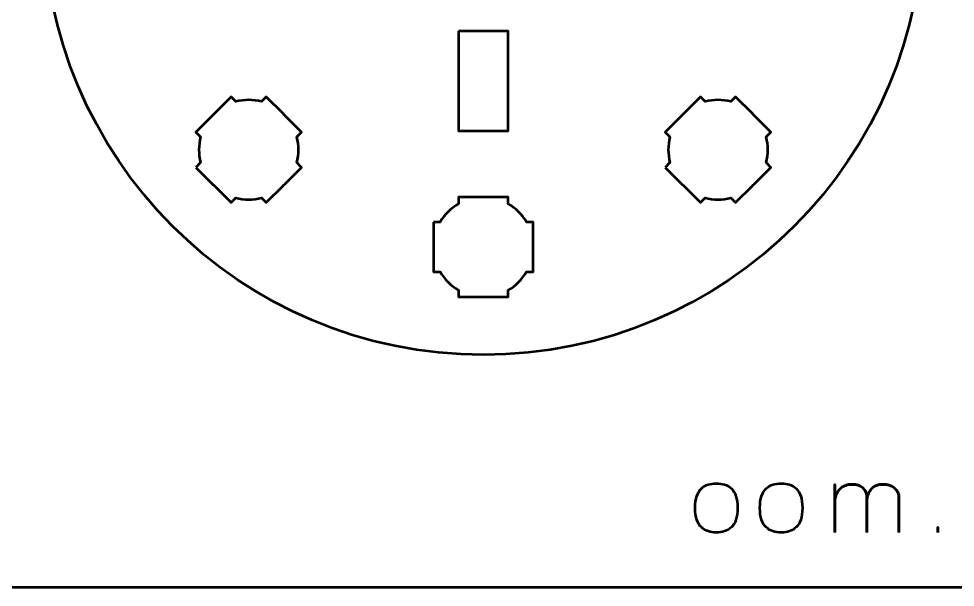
# Model space of a CAD drawing. Header units: centimetres. Extents: x -21 to 0, y -29.7 to 0.
# Drawn here: x -11.6 to -5.96, y -29.7 to -26.28 of the extents above; entities that cross this region are included whole.
import ezdxf

# ---------------------------------------------------------------- set-up
doc = ezdxf.new("R2010")
doc.units = ezdxf.units.CM
doc.header["$MEASUREMENT"] = 0
doc.layers.add('Layer 1', color=7, linetype='Continuous')

msp = doc.modelspace()

# ---------------------------------------------------------------- linework, layer by layer
at = {"layer": 'Layer 1', "color": 3, "lineweight": 53}
msp.add_ellipse((-8.80001, -25.64997), major_axis=(0, 2.65), ratio=1, dxfattribs=at)
at = {"layer": 'Layer 1', "color": 1, "lineweight": 53}
msp.add_open_spline([(-21.00003, -29.19995), (-21.00003, -29.19995), (-21.00003, -2.29992), (-21.00003, -2.29992), (-21.00003, -2.29992), (-21.00003, -2.21709), (-20.93286, -2.14992), (-20.85003, -2.14992), (-20.85003, -2.14992), (-20.7672, -2.14992), (-20.70003, -2.08275), (-20.70003, -1.99992), (-20.70003, -1.99992), (-20.70003, -1.91709), (-20.7672, -1.84992), (-20.85003, -1.84992), (-20.85003, -1.84992), (-20.93286, -1.84992), (-21.00003, -1.78275), (-21.00003, -1.69992), (-21.00003, -1.69992), (-21.00003, -1.61709), (-20.93286, -1.54992), (-20.85003, -1.54992), (-20.85003, -1.54992), (-20.7672, -1.54992), (-20.70003, -1.48275), (-20.70003, -1.39992), (-20.70003, -1.39992), (-20.70003, -1.31709), (-20.7672, -1.24992), (-20.85003, -1.24992), (-20.85003, -1.24992), (-20.93286, -1.24992), (-21.00003, -1.18275), (-21.00003, -1.09992), (-21.00003, -1.09992), (-21.00003, -1.09992), (-21.00003, -0.49992), (-21.00003, -0.49992), (-21.00003, -0.49992), (-21.00003, -0.22295), (-20.77694, 0.00004), (-20.49994, 0.00004), (-20.49994, 0.00004), (-20.49994, 0.00004), (-0.50008, 0.00004), (-0.50008, 0.00004), (-0.50008, 0.00004), (-0.22294, 0.00004), (0.00002, -0.22295), (0.00002, -0.49992), (0.00002, -0.49992), (0.00002, -0.49992), (0.00002, -29.19995), (0.00002, -29.19995), (0.00002, -29.19995), (0.00002, -29.47695), (-0.22294, -29.70004), (-0.50008, -29.70004), (-0.50008, -29.70004), (-0.50008, -29.70004), (-20.49994, -29.70004), (-20.49994, -29.70004), (-20.49994, -29.70004), (-20.77694, -29.70004), (-21.00003, -29.47695), (-21.00003, -29.19995)], degree=3, knots=[0, 0, 0, 0, 0.0588235, 0.0588235, 0.0588235, 0.0588235, 0.1176471, 0.1176471, 0.1176471, 0.1176471, 0.1764706, 0.1764706, 0.1764706, 0.1764706, 0.2352941, 0.2352941, 0.2352941, 0.2352941, 0.2941176, 0.2941176, 0.2941176, 0.2941176, 0.3529412, 0.3529412, 0.3529412, 0.3529412, 0.4117647, 0.4117647, 0.4117647, 0.4117647, 0.4705882, 0.4705882, 0.4705882, 0.4705882, 0.5294118, 0.5294118, 0.5294118, 0.5294118, 0.5882353, 0.5882353, 0.5882353, 0.5882353, 0.6470588, 0.6470588, 0.6470588, 0.6470588, 0.7058824, 0.7058824, 0.7058824, 0.7058824, 0.7647059, 0.7647059, 0.7647059, 0.7647059, 0.8235294, 0.8235294, 0.8235294, 0.8235294, 0.8823529, 0.8823529, 0.8823529, 0.8823529, 0.9411765, 0.9411765, 0.9411765, 0.9411765, 1, 1, 1, 1], dxfattribs=at)
at = {"layer": 'Layer 1', "lineweight": 53}
for points, knots in [([(-8.95005, -26.34995), (-8.95005, -26.34995), (-8.65005, -26.34995), (-8.65005, -26.34995), (-8.65005, -26.34995), (-8.65005, -26.34995), (-8.65005, -26.94995), (-8.65005, -26.94995), (-8.65005, -26.94995), (-8.65005, -26.94995), (-8.95005, -26.94995), (-8.95005, -26.94995), (-8.95005, -26.94995), (-8.95005, -26.94995), (-8.95005, -26.34995), (-8.95005, -26.34995)], [0, 0, 0, 0, 0.25, 0.25, 0.25, 0.25, 0.5, 0.5, 0.5, 0.5, 0.75, 0.75, 0.75, 0.75, 1, 1, 1, 1]), ([(-10.53244, -27.17022), (-10.53244, -27.17022), (-10.50402, -27.1418), (-10.50402, -27.1418), (-10.50402, -27.1418), (-10.51758, -27.09099), (-10.51756, -27.03733), (-10.504, -26.98653), (-10.504, -26.98653), (-10.504, -26.98653), (-10.53244, -26.95809), (-10.53244, -26.95809), (-10.53244, -26.95809), (-10.53244, -26.95809), (-10.32031, -26.74596), (-10.32031, -26.74596), (-10.32031, -26.74596), (-10.32031, -26.74596), (-10.29189, -26.77438), (-10.29189, -26.77438), (-10.29189, -26.77438), (-10.24108, -26.7608), (-10.18738, -26.76077), (-10.13655, -26.77433), (-10.13655, -26.77433), (-10.13655, -26.77433), (-10.10818, -26.74596), (-10.10818, -26.74596), (-10.10818, -26.74596), (-10.10818, -26.74596), (-10.00535, -26.84879), (-10.00535, -26.84879), (-10.00535, -26.84879), (-10.00535, -26.84879), (-10.00202, -26.85203), (-10.00202, -26.85203), (-10.00202, -26.85203), (-10.00202, -26.85203), (-9.99878, -26.85535), (-9.99878, -26.85535), (-9.99878, -26.85535), (-9.99878, -26.85535), (-9.89605, -26.95809), (-9.89605, -26.95809), (-9.89605, -26.95809), (-9.89605, -26.95809), (-9.92438, -26.98642), (-9.92438, -26.98642), (-9.92438, -26.98642), (-9.91079, -27.03728), (-9.91078, -27.09103), (-9.92437, -27.1419), (-9.92437, -27.1419), (-9.92437, -27.1419), (-9.89605, -27.17022), (-9.89605, -27.17022), (-9.89605, -27.17022), (-9.89605, -27.17022), (-9.99736, -27.27154), (-9.99736, -27.27154), (-9.99736, -27.27154), (-9.99736, -27.27154), (-10.00202, -27.27631), (-10.00202, -27.27631), (-10.00202, -27.27631), (-10.00202, -27.27631), (-10.0068, -27.28098), (-10.0068, -27.28098), (-10.0068, -27.28098), (-10.0068, -27.28098), (-10.10818, -27.38235), (-10.10818, -27.38235), (-10.10818, -27.38235), (-10.10818, -27.38235), (-10.13653, -27.354), (-10.13653, -27.354), (-10.13653, -27.354), (-10.18737, -27.36756), (-10.24109, -27.36755), (-10.29192, -27.35396), (-10.29192, -27.35396), (-10.29192, -27.35396), (-10.32031, -27.38235), (-10.32031, -27.38235), (-10.32031, -27.38235), (-10.32031, -27.38235), (-10.53244, -27.17022), (-10.53244, -27.17022)], [0, 0, 0, 0, 0.0454545, 0.0454545, 0.0454545, 0.0454545, 0.0909091, 0.0909091, 0.0909091, 0.0909091, 0.1363636, 0.1363636, 0.1363636, 0.1363636, 0.1818182, 0.1818182, 0.1818182, 0.1818182, 0.2272727, 0.2272727, 0.2272727, 0.2272727, 0.2727273, 0.2727273, 0.2727273, 0.2727273, 0.3181818, 0.3181818, 0.3181818, 0.3181818, 0.3636364, 0.3636364, 0.3636364, 0.3636364, 0.4090909, 0.4090909, 0.4090909, 0.4090909, 0.4545455, 0.4545455, 0.4545455, 0.4545455, 0.5, 0.5, 0.5, 0.5, 0.5454545, 0.5454545, 0.5454545, 0.5454545, 0.5909091, 0.5909091, 0.5909091, 0.5909091, 0.6363636, 0.6363636, 0.6363636, 0.6363636, 0.6818182, 0.6818182, 0.6818182, 0.6818182, 0.7272727, 0.7272727, 0.7272727, 0.7272727, 0.7727273, 0.7727273, 0.7727273, 0.7727273, 0.8181818, 0.8181818, 0.8181818, 0.8181818, 0.8636364, 0.8636364, 0.8636364, 0.8636364, 0.9090909, 0.9090909, 0.9090909, 0.9090909, 0.9545455, 0.9545455, 0.9545455, 0.9545455, 1, 1, 1, 1]), ([(-7.70401, -27.17022), (-7.70401, -27.17022), (-7.67559, -27.1418), (-7.67559, -27.1418), (-7.67559, -27.1418), (-7.68916, -27.09099), (-7.68914, -27.03733), (-7.67557, -26.98653), (-7.67557, -26.98653), (-7.67557, -26.98653), (-7.70401, -26.95809), (-7.70401, -26.95809), (-7.70401, -26.95809), (-7.70401, -26.95809), (-7.49188, -26.74596), (-7.49188, -26.74596), (-7.49188, -26.74596), (-7.49188, -26.74596), (-7.46346, -26.77438), (-7.46346, -26.77438), (-7.46346, -26.77438), (-7.41265, -26.7608), (-7.35895, -26.76077), (-7.30812, -26.77433), (-7.30812, -26.77433), (-7.30812, -26.77433), (-7.27975, -26.74596), (-7.27975, -26.74596), (-7.27975, -26.74596), (-7.27975, -26.74596), (-7.17692, -26.84879), (-7.17692, -26.84879), (-7.17692, -26.84879), (-7.17692, -26.84879), (-7.17359, -26.85203), (-7.17359, -26.85203), (-7.17359, -26.85203), (-7.17359, -26.85203), (-7.17035, -26.85535), (-7.17035, -26.85535), (-7.17035, -26.85535), (-7.17035, -26.85535), (-7.06762, -26.95809), (-7.06762, -26.95809), (-7.06762, -26.95809), (-7.06762, -26.95809), (-7.09595, -26.98642), (-7.09595, -26.98642), (-7.09595, -26.98642), (-7.08236, -27.03728), (-7.08235, -27.09103), (-7.09594, -27.1419), (-7.09594, -27.1419), (-7.09594, -27.1419), (-7.06762, -27.17022), (-7.06762, -27.17022), (-7.06762, -27.17022), (-7.06762, -27.17022), (-7.16893, -27.27154), (-7.16893, -27.27154), (-7.16893, -27.27154), (-7.16893, -27.27154), (-7.17359, -27.27631), (-7.17359, -27.27631), (-7.17359, -27.27631), (-7.17359, -27.27631), (-7.17837, -27.28098), (-7.17837, -27.28098), (-7.17837, -27.28098), (-7.17837, -27.28098), (-7.27975, -27.38235), (-7.27975, -27.38235), (-7.27975, -27.38235), (-7.27975, -27.38235), (-7.3081, -27.354), (-7.3081, -27.354), (-7.3081, -27.354), (-7.35895, -27.36756), (-7.41266, -27.36755), (-7.46349, -27.35396), (-7.46349, -27.35396), (-7.46349, -27.35396), (-7.49188, -27.38235), (-7.49188, -27.38235), (-7.49188, -27.38235), (-7.49188, -27.38235), (-7.70401, -27.17022), (-7.70401, -27.17022)], [0, 0, 0, 0, 0.0454545, 0.0454545, 0.0454545, 0.0454545, 0.0909091, 0.0909091, 0.0909091, 0.0909091, 0.1363636, 0.1363636, 0.1363636, 0.1363636, 0.1818182, 0.1818182, 0.1818182, 0.1818182, 0.2272727, 0.2272727, 0.2272727, 0.2272727, 0.2727273, 0.2727273, 0.2727273, 0.2727273, 0.3181818, 0.3181818, 0.3181818, 0.3181818, 0.3636364, 0.3636364, 0.3636364, 0.3636364, 0.4090909, 0.4090909, 0.4090909, 0.4090909, 0.4545455, 0.4545455, 0.4545455, 0.4545455, 0.5, 0.5, 0.5, 0.5, 0.5454545, 0.5454545, 0.5454545, 0.5454545, 0.5909091, 0.5909091, 0.5909091, 0.5909091, 0.6363636, 0.6363636, 0.6363636, 0.6363636, 0.6818182, 0.6818182, 0.6818182, 0.6818182, 0.7272727, 0.7272727, 0.7272727, 0.7272727, 0.7727273, 0.7727273, 0.7727273, 0.7727273, 0.8181818, 0.8181818, 0.8181818, 0.8181818, 0.8636364, 0.8636364, 0.8636364, 0.8636364, 0.9090909, 0.9090909, 0.9090909, 0.9090909, 0.9545455, 0.9545455, 0.9545455, 0.9545455, 1, 1, 1, 1]), ([(-9.10001, -27.49991), (-9.10001, -27.49991), (-9.05981, -27.49991), (-9.05981, -27.49991), (-9.05981, -27.49991), (-9.03348, -27.45439), (-8.99552, -27.41646), (-8.95001, -27.39013), (-8.95001, -27.39013), (-8.95001, -27.39013), (-8.95001, -27.34991), (-8.95001, -27.34991), (-8.95001, -27.34991), (-8.95001, -27.34991), (-8.65001, -27.34991), (-8.65001, -27.34991), (-8.65001, -27.34991), (-8.65001, -27.34991), (-8.65001, -27.3901), (-8.65001, -27.3901), (-8.65001, -27.3901), (-8.60448, -27.41643), (-8.56649, -27.45438), (-8.54013, -27.49991), (-8.54013, -27.49991), (-8.54013, -27.49991), (-8.50001, -27.49991), (-8.50001, -27.49991), (-8.50001, -27.49991), (-8.50001, -27.49991), (-8.50001, -27.64533), (-8.50001, -27.64533), (-8.50001, -27.64533), (-8.50001, -27.64533), (-8.49995, -27.64998), (-8.49995, -27.64998), (-8.49995, -27.64998), (-8.49995, -27.64998), (-8.50001, -27.65462), (-8.50001, -27.65462), (-8.50001, -27.65462), (-8.50001, -27.65462), (-8.50001, -27.79991), (-8.50001, -27.79991), (-8.50001, -27.79991), (-8.50001, -27.79991), (-8.54008, -27.79991), (-8.54008, -27.79991), (-8.54008, -27.79991), (-8.56643, -27.84548), (-8.60443, -27.88349), (-8.65001, -27.90985), (-8.65001, -27.90985), (-8.65001, -27.90985), (-8.65001, -27.94991), (-8.65001, -27.94991), (-8.65001, -27.94991), (-8.65001, -27.94991), (-8.79329, -27.94991), (-8.79329, -27.94991), (-8.79329, -27.94991), (-8.79329, -27.94991), (-8.79996, -27.94999), (-8.79996, -27.94999), (-8.79996, -27.94999), (-8.79996, -27.94999), (-8.80664, -27.94991), (-8.80664, -27.94991), (-8.80664, -27.94991), (-8.80664, -27.94991), (-8.95001, -27.94991), (-8.95001, -27.94991), (-8.95001, -27.94991), (-8.95001, -27.94991), (-8.95001, -27.90981), (-8.95001, -27.90981), (-8.95001, -27.90981), (-8.99555, -27.88345), (-9.03353, -27.84546), (-9.05986, -27.79991), (-9.05986, -27.79991), (-9.05986, -27.79991), (-9.10001, -27.79991), (-9.10001, -27.79991), (-9.10001, -27.79991), (-9.10001, -27.79991), (-9.10001, -27.49991), (-9.10001, -27.49991)], [0, 0, 0, 0, 0.0454545, 0.0454545, 0.0454545, 0.0454545, 0.0909091, 0.0909091, 0.0909091, 0.0909091, 0.1363636, 0.1363636, 0.1363636, 0.1363636, 0.1818182, 0.1818182, 0.1818182, 0.1818182, 0.2272727, 0.2272727, 0.2272727, 0.2272727, 0.2727273, 0.2727273, 0.2727273, 0.2727273, 0.3181818, 0.3181818, 0.3181818, 0.3181818, 0.3636364, 0.3636364, 0.3636364, 0.3636364, 0.4090909, 0.4090909, 0.4090909, 0.4090909, 0.4545455, 0.4545455, 0.4545455, 0.4545455, 0.5, 0.5, 0.5, 0.5, 0.5454545, 0.5454545, 0.5454545, 0.5454545, 0.5909091, 0.5909091, 0.5909091, 0.5909091, 0.6363636, 0.6363636, 0.6363636, 0.6363636, 0.6818182, 0.6818182, 0.6818182, 0.6818182, 0.7272727, 0.7272727, 0.7272727, 0.7272727, 0.7727273, 0.7727273, 0.7727273, 0.7727273, 0.8181818, 0.8181818, 0.8181818, 0.8181818, 0.8636364, 0.8636364, 0.8636364, 0.8636364, 0.9090909, 0.9090909, 0.9090909, 0.9090909, 0.9545455, 0.9545455, 0.9545455, 0.9545455, 1, 1, 1, 1])]:
    msp.add_open_spline(points, degree=3, knots=knots, dxfattribs=at)
at = {"layer": 'Layer 1', "color": 5, "lineweight": 53}
for points, knots in [([(-7.39591, -29.36992), (-7.37813, -29.37001), (-7.36158, -29.36776), (-7.34615, -29.36296), (-7.34615, -29.36296), (-7.33072, -29.35816), (-7.31708, -29.35016), (-7.30541, -29.33897), (-7.30541, -29.33897), (-7.29365, -29.32778), (-7.28453, -29.31263), (-7.27785, -29.29344), (-7.27785, -29.29344), (-7.27127, -29.27434), (-7.26788, -29.25054), (-7.26778, -29.22204), (-7.26778, -29.22204), (-7.26788, -29.19363), (-7.27127, -29.16992), (-7.27785, -29.15092), (-7.27785, -29.15092), (-7.28453, -29.13191), (-7.29365, -29.11677), (-7.30541, -29.10557), (-7.30541, -29.10557), (-7.31708, -29.09447), (-7.33072, -29.08648), (-7.34615, -29.08168), (-7.34615, -29.08168), (-7.36158, -29.07688), (-7.37813, -29.07462), (-7.39591, -29.07472), (-7.39591, -29.07472), (-7.4135, -29.07462), (-7.43006, -29.07688), (-7.44549, -29.08168), (-7.44549, -29.08168), (-7.46092, -29.08648), (-7.47446, -29.09447), (-7.48622, -29.10557), (-7.48622, -29.10557), (-7.49798, -29.11677), (-7.5072, -29.13191), (-7.51388, -29.15092), (-7.51388, -29.15092), (-7.52056, -29.16992), (-7.52395, -29.19363), (-7.52404, -29.22204), (-7.52404, -29.22204), (-7.52395, -29.25054), (-7.52056, -29.27434), (-7.51388, -29.29344), (-7.51388, -29.29344), (-7.5072, -29.31263), (-7.49798, -29.32778), (-7.48622, -29.33897), (-7.48622, -29.33897), (-7.47446, -29.35016), (-7.46092, -29.35816), (-7.44549, -29.36296), (-7.44549, -29.36296), (-7.43006, -29.36776), (-7.4135, -29.37001), (-7.39591, -29.36992)], [0, 0, 0, 0, 0.0625, 0.0625, 0.0625, 0.0625, 0.125, 0.125, 0.125, 0.125, 0.1875, 0.1875, 0.1875, 0.1875, 0.25, 0.25, 0.25, 0.25, 0.3125, 0.3125, 0.3125, 0.3125, 0.375, 0.375, 0.375, 0.375, 0.4375, 0.4375, 0.4375, 0.4375, 0.5, 0.5, 0.5, 0.5, 0.5625, 0.5625, 0.5625, 0.5625, 0.625, 0.625, 0.625, 0.625, 0.6875, 0.6875, 0.6875, 0.6875, 0.75, 0.75, 0.75, 0.75, 0.8125, 0.8125, 0.8125, 0.8125, 0.875, 0.875, 0.875, 0.875, 0.9375, 0.9375, 0.9375, 0.9375, 1, 1, 1, 1]), ([(-7.39591, -29.36992), (-7.37813, -29.37001), (-7.36158, -29.36776), (-7.34615, -29.36296), (-7.34615, -29.36296), (-7.33072, -29.35816), (-7.31708, -29.35016), (-7.30541, -29.33897), (-7.30541, -29.33897), (-7.29365, -29.32778), (-7.28453, -29.31263), (-7.27785, -29.29344), (-7.27785, -29.29344), (-7.27127, -29.27434), (-7.26788, -29.25054), (-7.26778, -29.22204), (-7.26778, -29.22204), (-7.26788, -29.19363), (-7.27127, -29.16992), (-7.27785, -29.15092), (-7.27785, -29.15092), (-7.28453, -29.13191), (-7.29365, -29.11677), (-7.30541, -29.10557), (-7.30541, -29.10557), (-7.31708, -29.09447), (-7.33072, -29.08648), (-7.34615, -29.08168), (-7.34615, -29.08168), (-7.36158, -29.07688), (-7.37813, -29.07462), (-7.39591, -29.07472), (-7.39591, -29.07472), (-7.4135, -29.07462), (-7.43006, -29.07688), (-7.44549, -29.08168), (-7.44549, -29.08168), (-7.46092, -29.08648), (-7.47446, -29.09447), (-7.48622, -29.10557), (-7.48622, -29.10557), (-7.49798, -29.11677), (-7.5072, -29.13191), (-7.51388, -29.15092), (-7.51388, -29.15092), (-7.52056, -29.16992), (-7.52395, -29.19363), (-7.52404, -29.22204), (-7.52404, -29.22204), (-7.52395, -29.25054), (-7.52056, -29.27434), (-7.51388, -29.29344), (-7.51388, -29.29344), (-7.5072, -29.31263), (-7.49798, -29.32778), (-7.48622, -29.33897), (-7.48622, -29.33897), (-7.47446, -29.35016), (-7.46092, -29.35816), (-7.44549, -29.36296), (-7.44549, -29.36296), (-7.43006, -29.36776), (-7.4135, -29.37001), (-7.39591, -29.36992)], [0, 0, 0, 0, 0.0625, 0.0625, 0.0625, 0.0625, 0.125, 0.125, 0.125, 0.125, 0.1875, 0.1875, 0.1875, 0.1875, 0.25, 0.25, 0.25, 0.25, 0.3125, 0.3125, 0.3125, 0.3125, 0.375, 0.375, 0.375, 0.375, 0.4375, 0.4375, 0.4375, 0.4375, 0.5, 0.5, 0.5, 0.5, 0.5625, 0.5625, 0.5625, 0.5625, 0.625, 0.625, 0.625, 0.625, 0.6875, 0.6875, 0.6875, 0.6875, 0.75, 0.75, 0.75, 0.75, 0.8125, 0.8125, 0.8125, 0.8125, 0.875, 0.875, 0.875, 0.875, 0.9375, 0.9375, 0.9375, 0.9375, 1, 1, 1, 1]), ([(-7.00532, -29.36992), (-6.98754, -29.37001), (-6.97099, -29.36776), (-6.95556, -29.36296), (-6.95556, -29.36296), (-6.94013, -29.35816), (-6.92649, -29.35016), (-6.91482, -29.33897), (-6.91482, -29.33897), (-6.90306, -29.32778), (-6.89394, -29.31263), (-6.88726, -29.29344), (-6.88726, -29.29344), (-6.88068, -29.27434), (-6.87729, -29.25054), (-6.87719, -29.22204), (-6.87719, -29.22204), (-6.87729, -29.19363), (-6.88068, -29.16992), (-6.88726, -29.15092), (-6.88726, -29.15092), (-6.89394, -29.13191), (-6.90306, -29.11677), (-6.91482, -29.10557), (-6.91482, -29.10557), (-6.92649, -29.09447), (-6.94013, -29.08648), (-6.95556, -29.08168), (-6.95556, -29.08168), (-6.97099, -29.07688), (-6.98754, -29.07462), (-7.00532, -29.07472), (-7.00532, -29.07472), (-7.02291, -29.07462), (-7.03947, -29.07688), (-7.0549, -29.08168), (-7.0549, -29.08168), (-7.07033, -29.08648), (-7.08387, -29.09447), (-7.09563, -29.10557), (-7.09563, -29.10557), (-7.10739, -29.11677), (-7.11661, -29.13191), (-7.12329, -29.15092), (-7.12329, -29.15092), (-7.12997, -29.16992), (-7.13336, -29.19363), (-7.13345, -29.22204), (-7.13345, -29.22204), (-7.13336, -29.25054), (-7.12997, -29.27434), (-7.12329, -29.29344), (-7.12329, -29.29344), (-7.11661, -29.31263), (-7.10739, -29.32778), (-7.09563, -29.33897), (-7.09563, -29.33897), (-7.08387, -29.35016), (-7.07033, -29.35816), (-7.0549, -29.36296), (-7.0549, -29.36296), (-7.03947, -29.36776), (-7.02291, -29.37001), (-7.00532, -29.36992)], [0, 0, 0, 0, 0.0625, 0.0625, 0.0625, 0.0625, 0.125, 0.125, 0.125, 0.125, 0.1875, 0.1875, 0.1875, 0.1875, 0.25, 0.25, 0.25, 0.25, 0.3125, 0.3125, 0.3125, 0.3125, 0.375, 0.375, 0.375, 0.375, 0.4375, 0.4375, 0.4375, 0.4375, 0.5, 0.5, 0.5, 0.5, 0.5625, 0.5625, 0.5625, 0.5625, 0.625, 0.625, 0.625, 0.625, 0.6875, 0.6875, 0.6875, 0.6875, 0.75, 0.75, 0.75, 0.75, 0.8125, 0.8125, 0.8125, 0.8125, 0.875, 0.875, 0.875, 0.875, 0.9375, 0.9375, 0.9375, 0.9375, 1, 1, 1, 1]), ([(-7.00532, -29.36992), (-6.98754, -29.37001), (-6.97099, -29.36776), (-6.95556, -29.36296), (-6.95556, -29.36296), (-6.94013, -29.35816), (-6.92649, -29.35016), (-6.91482, -29.33897), (-6.91482, -29.33897), (-6.90306, -29.32778), (-6.89394, -29.31263), (-6.88726, -29.29344), (-6.88726, -29.29344), (-6.88068, -29.27434), (-6.87729, -29.25054), (-6.87719, -29.22204), (-6.87719, -29.22204), (-6.87729, -29.19363), (-6.88068, -29.16992), (-6.88726, -29.15092), (-6.88726, -29.15092), (-6.89394, -29.13191), (-6.90306, -29.11677), (-6.91482, -29.10557), (-6.91482, -29.10557), (-6.92649, -29.09447), (-6.94013, -29.08648), (-6.95556, -29.08168), (-6.95556, -29.08168), (-6.97099, -29.07688), (-6.98754, -29.07462), (-7.00532, -29.07472), (-7.00532, -29.07472), (-7.02291, -29.07462), (-7.03947, -29.07688), (-7.0549, -29.08168), (-7.0549, -29.08168), (-7.07033, -29.08648), (-7.08387, -29.09447), (-7.09563, -29.10557), (-7.09563, -29.10557), (-7.10739, -29.11677), (-7.11661, -29.13191), (-7.12329, -29.15092), (-7.12329, -29.15092), (-7.12997, -29.16992), (-7.13336, -29.19363), (-7.13345, -29.22204), (-7.13345, -29.22204), (-7.13336, -29.25054), (-7.12997, -29.27434), (-7.12329, -29.29344), (-7.12329, -29.29344), (-7.11661, -29.31263), (-7.10739, -29.32778), (-7.09563, -29.33897), (-7.09563, -29.33897), (-7.08387, -29.35016), (-7.07033, -29.35816), (-7.0549, -29.36296), (-7.0549, -29.36296), (-7.03947, -29.36776), (-7.02291, -29.37001), (-7.00532, -29.36992)], [0, 0, 0, 0, 0.0625, 0.0625, 0.0625, 0.0625, 0.125, 0.125, 0.125, 0.125, 0.1875, 0.1875, 0.1875, 0.1875, 0.25, 0.25, 0.25, 0.25, 0.3125, 0.3125, 0.3125, 0.3125, 0.375, 0.375, 0.375, 0.375, 0.4375, 0.4375, 0.4375, 0.4375, 0.5, 0.5, 0.5, 0.5, 0.5625, 0.5625, 0.5625, 0.5625, 0.625, 0.625, 0.625, 0.625, 0.6875, 0.6875, 0.6875, 0.6875, 0.75, 0.75, 0.75, 0.75, 0.8125, 0.8125, 0.8125, 0.8125, 0.875, 0.875, 0.875, 0.875, 0.9375, 0.9375, 0.9375, 0.9375, 1, 1, 1, 1]), ([(-6.48943, -29.36992), (-6.48943, -29.36983), (-6.48943, -29.3671), (-6.48943, -29.36174), (-6.48943, -29.36174), (-6.48943, -29.35647), (-6.48943, -29.34922), (-6.48943, -29.3401), (-6.48943, -29.3401), (-6.48943, -29.33088), (-6.48943, -29.32053), (-6.48943, -29.30887), (-6.48943, -29.30887), (-6.48943, -29.2973), (-6.48943, -29.28516), (-6.48943, -29.27237), (-6.48943, -29.27237), (-6.48943, -29.25967), (-6.48943, -29.24715), (-6.48943, -29.23474), (-6.48943, -29.23474), (-6.48943, -29.22232), (-6.48943, -29.21065), (-6.48943, -29.19993), (-6.48943, -29.19993), (-6.48943, -29.18911), (-6.48943, -29.17989), (-6.48943, -29.17208), (-6.48943, -29.17208), (-6.48943, -29.16437), (-6.48943, -29.15882), (-6.48943, -29.15543), (-6.48943, -29.15543), (-6.48933, -29.15016), (-6.49018, -29.14424), (-6.49178, -29.13775), (-6.49178, -29.13775), (-6.49338, -29.13116), (-6.49611, -29.12458), (-6.49996, -29.11799), (-6.49996, -29.11799), (-6.50382, -29.11131), (-6.50918, -29.1052), (-6.51586, -29.09955), (-6.51586, -29.09955), (-6.52263, -29.09391), (-6.5311, -29.08939), (-6.54126, -29.08591), (-6.54126, -29.08591), (-6.55152, -29.08243), (-6.56374, -29.08055), (-6.57804, -29.08036), (-6.57804, -29.08036), (-6.59234, -29.08036), (-6.60514, -29.08234), (-6.61633, -29.08629), (-6.61633, -29.08629), (-6.62762, -29.09033), (-6.63731, -29.09588), (-6.64559, -29.10294), (-6.64559, -29.10294), (-6.65377, -29.11), (-6.66064, -29.11809), (-6.666, -29.1273), (-6.666, -29.1273), (-6.67136, -29.13643), (-6.67532, -29.14612), (-6.67795, -29.15647), (-6.67795, -29.15647), (-6.68058, -29.16672), (-6.6819, -29.17716), (-6.6819, -29.18761), (-6.6819, -29.18761), (-6.6819, -29.17716), (-6.68058, -29.16672), (-6.67795, -29.15647), (-6.67795, -29.15647), (-6.67532, -29.14612), (-6.67136, -29.13643), (-6.666, -29.1273), (-6.666, -29.1273), (-6.66064, -29.11809), (-6.65377, -29.11), (-6.64559, -29.10294), (-6.64559, -29.10294), (-6.63731, -29.09588), (-6.62762, -29.09033), (-6.61633, -29.08629), (-6.61633, -29.08629), (-6.60514, -29.08234), (-6.59234, -29.08036), (-6.57804, -29.08036), (-6.57804, -29.08036), (-6.56374, -29.08055), (-6.55152, -29.08243), (-6.54126, -29.08591), (-6.54126, -29.08591), (-6.5311, -29.08939), (-6.52263, -29.09391), (-6.51586, -29.09955), (-6.51586, -29.09955), (-6.50918, -29.1052), (-6.50382, -29.11131), (-6.49996, -29.11799), (-6.49996, -29.11799), (-6.49611, -29.12458), (-6.49338, -29.13116), (-6.49178, -29.13775), (-6.49178, -29.13775), (-6.49018, -29.14424), (-6.48933, -29.15016), (-6.48943, -29.15543), (-6.48943, -29.15543), (-6.48943, -29.15882), (-6.48943, -29.16437), (-6.48943, -29.17208), (-6.48943, -29.17208), (-6.48943, -29.17989), (-6.48943, -29.18911), (-6.48943, -29.19993), (-6.48943, -29.19993), (-6.48943, -29.21065), (-6.48943, -29.22232), (-6.48943, -29.23474), (-6.48943, -29.23474), (-6.48943, -29.24715), (-6.48943, -29.25967), (-6.48943, -29.27237), (-6.48943, -29.27237), (-6.48943, -29.28516), (-6.48943, -29.2973), (-6.48943, -29.30887), (-6.48943, -29.30887), (-6.48943, -29.32053), (-6.48943, -29.33088), (-6.48943, -29.3401), (-6.48943, -29.3401), (-6.48943, -29.34922), (-6.48943, -29.35647), (-6.48943, -29.36174), (-6.48943, -29.36174), (-6.48943, -29.3671), (-6.48943, -29.36983), (-6.48943, -29.36992)], [0, 0, 0, 0, 0.0277778, 0.0277778, 0.0277778, 0.0277778, 0.0555556, 0.0555556, 0.0555556, 0.0555556, 0.0833333, 0.0833333, 0.0833333, 0.0833333, 0.1111111, 0.1111111, 0.1111111, 0.1111111, 0.1388889, 0.1388889, 0.1388889, 0.1388889, 0.1666667, 0.1666667, 0.1666667, 0.1666667, 0.1944444, 0.1944444, 0.1944444, 0.1944444, 0.2222222, 0.2222222, 0.2222222, 0.2222222, 0.25, 0.25, 0.25, 0.25, 0.2777778, 0.2777778, 0.2777778, 0.2777778, 0.3055556, 0.3055556, 0.3055556, 0.3055556, 0.3333333, 0.3333333, 0.3333333, 0.3333333, 0.3611111, 0.3611111, 0.3611111, 0.3611111, 0.3888889, 0.3888889, 0.3888889, 0.3888889, 0.4166667, 0.4166667, 0.4166667, 0.4166667, 0.4444444, 0.4444444, 0.4444444, 0.4444444, 0.4722222, 0.4722222, 0.4722222, 0.4722222, 0.5, 0.5, 0.5, 0.5, 0.5277778, 0.5277778, 0.5277778, 0.5277778, 0.5555556, 0.5555556, 0.5555556, 0.5555556, 0.5833333, 0.5833333, 0.5833333, 0.5833333, 0.6111111, 0.6111111, 0.6111111, 0.6111111, 0.6388889, 0.6388889, 0.6388889, 0.6388889, 0.6666667, 0.6666667, 0.6666667, 0.6666667, 0.6944444, 0.6944444, 0.6944444, 0.6944444, 0.7222222, 0.7222222, 0.7222222, 0.7222222, 0.75, 0.75, 0.75, 0.75, 0.7777778, 0.7777778, 0.7777778, 0.7777778, 0.8055556, 0.8055556, 0.8055556, 0.8055556, 0.8333333, 0.8333333, 0.8333333, 0.8333333, 0.8611111, 0.8611111, 0.8611111, 0.8611111, 0.8888889, 0.8888889, 0.8888889, 0.8888889, 0.9166667, 0.9166667, 0.9166667, 0.9166667, 0.9444444, 0.9444444, 0.9444444, 0.9444444, 0.9722222, 0.9722222, 0.9722222, 0.9722222, 1, 1, 1, 1]), ([(-6.6819, -29.36992), (-6.6819, -29.36992), (-6.6819, -29.08036), (-6.6819, -29.08036), (-6.6819, -29.08036), (-6.6819, -29.08036), (-6.6819, -29.36992), (-6.6819, -29.36992)], [0, 0, 0, 0, 0.5, 0.5, 0.5, 0.5, 1, 1, 1, 1]), ([(-6.29526, -29.36992), (-6.29526, -29.36983), (-6.29526, -29.3671), (-6.29526, -29.36174), (-6.29526, -29.36174), (-6.29526, -29.35647), (-6.29526, -29.34922), (-6.29526, -29.3401), (-6.29526, -29.3401), (-6.29526, -29.33088), (-6.29526, -29.32053), (-6.29526, -29.30887), (-6.29526, -29.30887), (-6.29526, -29.2973), (-6.29526, -29.28516), (-6.29526, -29.27237), (-6.29526, -29.27237), (-6.29526, -29.25967), (-6.29526, -29.24715), (-6.29526, -29.23474), (-6.29526, -29.23474), (-6.29526, -29.22232), (-6.29526, -29.21065), (-6.29526, -29.19993), (-6.29526, -29.19993), (-6.29526, -29.18911), (-6.29526, -29.17989), (-6.29526, -29.17208), (-6.29526, -29.17208), (-6.29526, -29.16437), (-6.29526, -29.15882), (-6.29526, -29.15543), (-6.29526, -29.15543), (-6.29526, -29.15016), (-6.29629, -29.14424), (-6.29846, -29.13775), (-6.29846, -29.13775), (-6.30053, -29.13116), (-6.30391, -29.12458), (-6.30862, -29.11799), (-6.30862, -29.11799), (-6.31323, -29.11131), (-6.31934, -29.1052), (-6.32687, -29.09955), (-6.32687, -29.09955), (-6.33439, -29.09391), (-6.34352, -29.08939), (-6.35424, -29.08591), (-6.35424, -29.08591), (-6.36497, -29.08243), (-6.37748, -29.08055), (-6.39178, -29.08036), (-6.39178, -29.08036), (-6.40608, -29.08036), (-6.41868, -29.08234), (-6.4295, -29.08629), (-6.4295, -29.08629), (-6.44023, -29.09033), (-6.44945, -29.09588), (-6.45716, -29.10294), (-6.45716, -29.10294), (-6.46478, -29.11), (-6.47089, -29.11809), (-6.47569, -29.1273), (-6.47569, -29.1273), (-6.48049, -29.13643), (-6.48397, -29.14612), (-6.48613, -29.15647), (-6.48613, -29.15647), (-6.48839, -29.16672), (-6.48943, -29.17716), (-6.48943, -29.18761), (-6.48943, -29.18761), (-6.48943, -29.17716), (-6.48839, -29.16672), (-6.48613, -29.15647), (-6.48613, -29.15647), (-6.48397, -29.14612), (-6.48049, -29.13643), (-6.47569, -29.1273), (-6.47569, -29.1273), (-6.47089, -29.11809), (-6.46478, -29.11), (-6.45716, -29.10294), (-6.45716, -29.10294), (-6.44945, -29.09588), (-6.44023, -29.09033), (-6.4295, -29.08629), (-6.4295, -29.08629), (-6.41868, -29.08234), (-6.40608, -29.08036), (-6.39178, -29.08036), (-6.39178, -29.08036), (-6.37748, -29.08055), (-6.36497, -29.08243), (-6.35424, -29.08591), (-6.35424, -29.08591), (-6.34352, -29.08939), (-6.33439, -29.09391), (-6.32687, -29.09955), (-6.32687, -29.09955), (-6.31934, -29.1052), (-6.31323, -29.11131), (-6.30862, -29.11799), (-6.30862, -29.11799), (-6.30391, -29.12458), (-6.30053, -29.13116), (-6.29846, -29.13775), (-6.29846, -29.13775), (-6.29629, -29.14424), (-6.29526, -29.15016), (-6.29526, -29.15543), (-6.29526, -29.15543), (-6.29526, -29.15882), (-6.29526, -29.16437), (-6.29526, -29.17208), (-6.29526, -29.17208), (-6.29526, -29.17989), (-6.29526, -29.18911), (-6.29526, -29.19993), (-6.29526, -29.19993), (-6.29526, -29.21065), (-6.29526, -29.22232), (-6.29526, -29.23474), (-6.29526, -29.23474), (-6.29526, -29.24715), (-6.29526, -29.25967), (-6.29526, -29.27237), (-6.29526, -29.27237), (-6.29526, -29.28516), (-6.29526, -29.2973), (-6.29526, -29.30887), (-6.29526, -29.30887), (-6.29526, -29.32053), (-6.29526, -29.33088), (-6.29526, -29.3401), (-6.29526, -29.3401), (-6.29526, -29.34922), (-6.29526, -29.35647), (-6.29526, -29.36174), (-6.29526, -29.36174), (-6.29526, -29.3671), (-6.29526, -29.36983), (-6.29526, -29.36992)], [0, 0, 0, 0, 0.0277778, 0.0277778, 0.0277778, 0.0277778, 0.0555556, 0.0555556, 0.0555556, 0.0555556, 0.0833333, 0.0833333, 0.0833333, 0.0833333, 0.1111111, 0.1111111, 0.1111111, 0.1111111, 0.1388889, 0.1388889, 0.1388889, 0.1388889, 0.1666667, 0.1666667, 0.1666667, 0.1666667, 0.1944444, 0.1944444, 0.1944444, 0.1944444, 0.2222222, 0.2222222, 0.2222222, 0.2222222, 0.25, 0.25, 0.25, 0.25, 0.2777778, 0.2777778, 0.2777778, 0.2777778, 0.3055556, 0.3055556, 0.3055556, 0.3055556, 0.3333333, 0.3333333, 0.3333333, 0.3333333, 0.3611111, 0.3611111, 0.3611111, 0.3611111, 0.3888889, 0.3888889, 0.3888889, 0.3888889, 0.4166667, 0.4166667, 0.4166667, 0.4166667, 0.4444444, 0.4444444, 0.4444444, 0.4444444, 0.4722222, 0.4722222, 0.4722222, 0.4722222, 0.5, 0.5, 0.5, 0.5, 0.5277778, 0.5277778, 0.5277778, 0.5277778, 0.5555556, 0.5555556, 0.5555556, 0.5555556, 0.5833333, 0.5833333, 0.5833333, 0.5833333, 0.6111111, 0.6111111, 0.6111111, 0.6111111, 0.6388889, 0.6388889, 0.6388889, 0.6388889, 0.6666667, 0.6666667, 0.6666667, 0.6666667, 0.6944444, 0.6944444, 0.6944444, 0.6944444, 0.7222222, 0.7222222, 0.7222222, 0.7222222, 0.75, 0.75, 0.75, 0.75, 0.7777778, 0.7777778, 0.7777778, 0.7777778, 0.8055556, 0.8055556, 0.8055556, 0.8055556, 0.8333333, 0.8333333, 0.8333333, 0.8333333, 0.8611111, 0.8611111, 0.8611111, 0.8611111, 0.8888889, 0.8888889, 0.8888889, 0.8888889, 0.9166667, 0.9166667, 0.9166667, 0.9166667, 0.9444444, 0.9444444, 0.9444444, 0.9444444, 0.9722222, 0.9722222, 0.9722222, 0.9722222, 1, 1, 1, 1]), ([(-6.06214, -29.36992), (-6.06214, -29.36992), (-6.06214, -29.33888), (-6.06214, -29.33888), (-6.06214, -29.33888), (-6.06214, -29.33888), (-6.06214, -29.36992), (-6.06214, -29.36992)], [0, 0, 0, 0, 0.5, 0.5, 0.5, 0.5, 1, 1, 1, 1])]:
    msp.add_open_spline(points, degree=3, knots=knots, dxfattribs=at)

doc.saveas('drawing.dxf')
